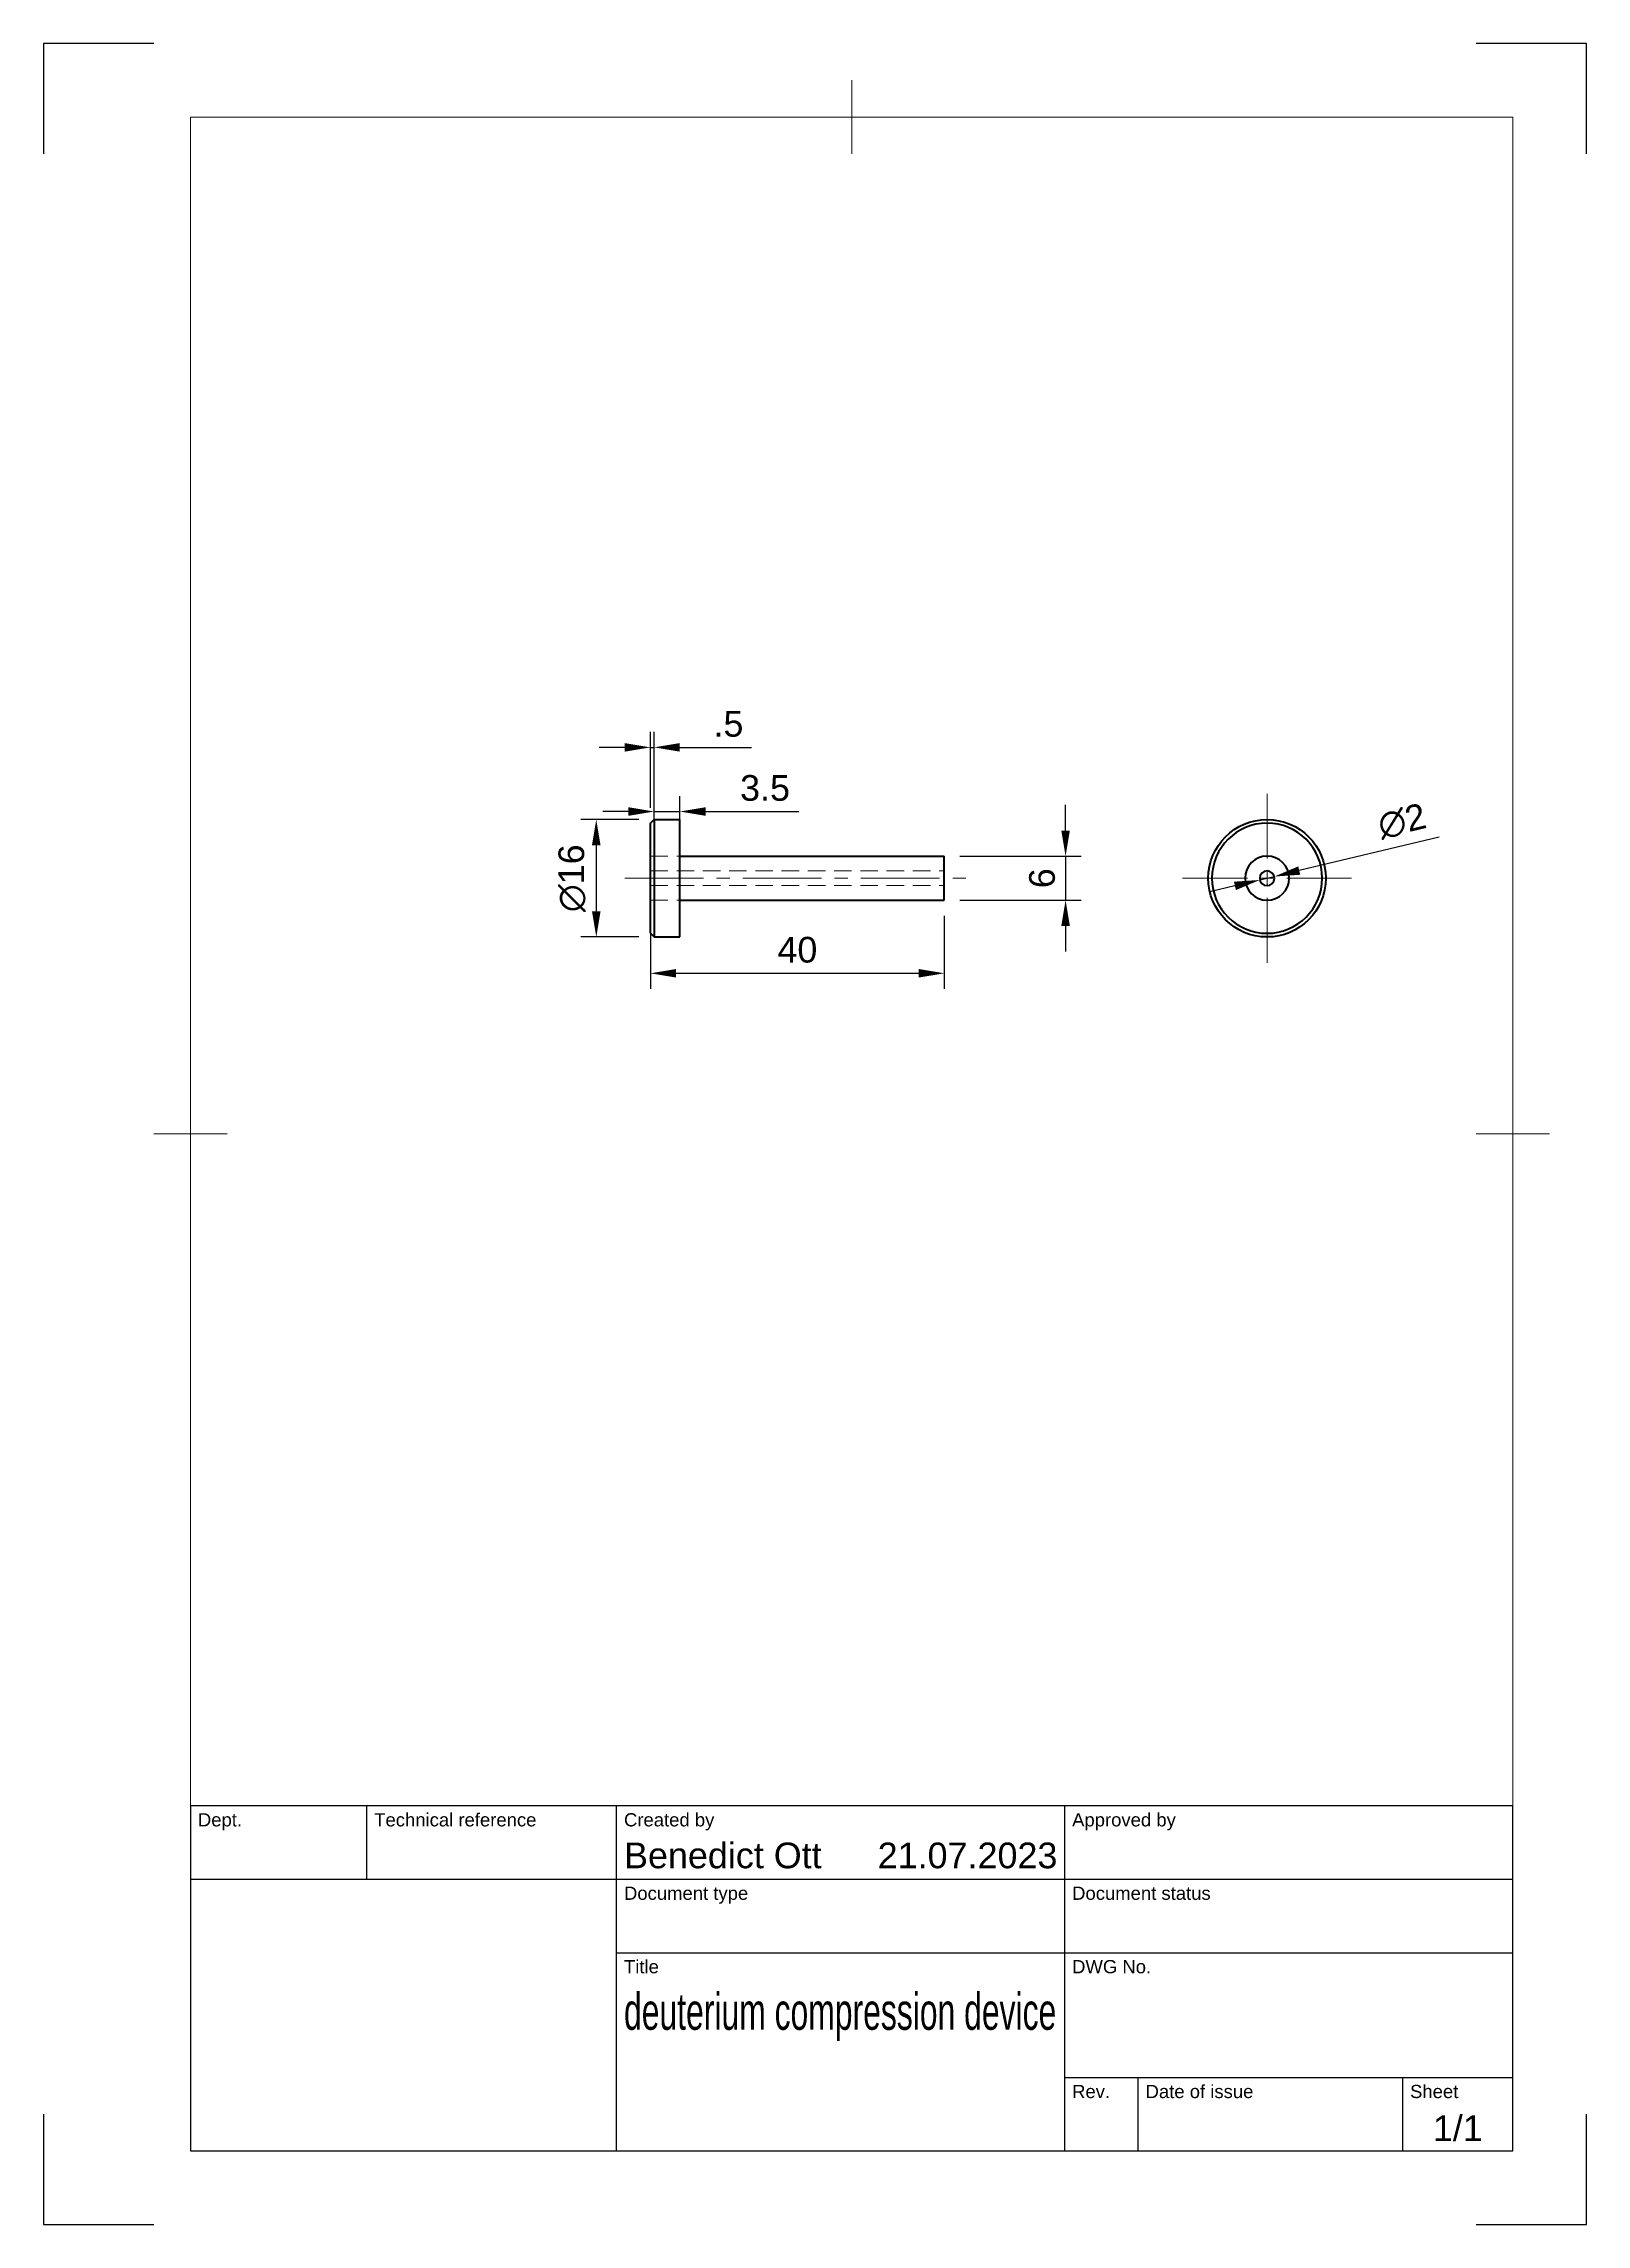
# Model space of a CAD drawing. Header units: millimetres. Extents: x 0 to 210, y 0 to 297.
import ezdxf
from ezdxf.enums import TextEntityAlignment as Align

# ---------------------------------------------------------------- set-up
doc = ezdxf.new("R2010")
doc.units = ezdxf.units.MM
doc.header["$LTSCALE"] = 0.75
doc.linetypes.add('CENTER2', pattern=[28.575, 19.05, -3.175, 3.175, -3.175])
doc.linetypes.add('HIDDEN2', pattern=[4.7625, 3.175, -1.5875])
for name, color, linetype, lineweight in [('BORDER', 7, 'Continuous', 18), ('FD_Dimensions', 7, 'Continuous', 18), ('Hidden', 7, 'HIDDEN2', 18), ('Smart Centers', 7, 'CENTER2', 18), ('TITLEBLOCK', 7, 'Continuous', 25), ('Visible', 7, 'Continuous', 35)]:
    doc.layers.add(name, color=color, linetype=linetype, lineweight=lineweight)
doc.styles.add('FusionTitle', font='arial.ttf')
doc.styles.get("Standard").update_dxf_attribs({"font": 'arial.ttf'})
doc.dimstyles.new('Dim-ISO-25', dxfattribs={"dimtxt": 3.5, "dimasz": 3.5, "dimexe": 2.1, "dimexo": 2.1, "dimgap": 1.4, "dimtad": 1, "dimzin": 12, "dimdsep": 46, "dimtxsty": 'Standard', "dimcen": 0, "dimazin": 3, "dimtp": 0.1, "dimtm": 0.1, "dimtfac": 0.714286, "dimtmove": 0, "dimatfit": 3, "dimfxl": 1, "dimtzin": 12, "dimarcsym": 0})

# ---------------------------------------------------------------- blocks, each defined once
blk = doc.blocks.new('ISO_A4(P)_SHEET')
at = {"layer": 'BORDER'}
for p, q in [((110, 292), (110, 282)), ((200, 287), (20, 287)), ((20, 287), (20, 10)), ((200, 287), (200, 10)), ((15, 148.5), (25, 148.5)), ((205, 148.5), (195, 148.5)), ((20, 10), (200, 10))]:
    blk.add_line(p, q, dxfattribs=at)
at = {"layer": 'Defpoints'}
for p, q in [((15, 297), (0, 297)), ((0, 297), (0, 282)), ((210, 297), (195, 297)), ((210, 282), (210, 297)), ((0, 15), (0, 0)), ((210, 0), (210, 15)), ((0, 0), (15, 0)), ((195, 0), (210, 0))]:
    blk.add_line(p, q, dxfattribs=at)
blk = doc.blocks.new('ISO_TITLEBLOCK')
at = {"layer": 'TITLEBLOCK'}
for p, q in [((0, 47), (-180, 47)), ((-180, 47), (-180, 0)), ((-156, 37), (-156, 47)), ((-122, 0), (-122, 47)), ((-61, 0), (-61, 47)), ((0, 0), (0, 47)), ((-180, 37), (0, 37)), ((-122, 27), (0, 27)), ((-61, 10), (0, 10)), ((-51, 0), (-51, 10)), ((-15, 0), (-15, 10)), ((-180, 0), (0, 0))]:
    blk.add_line(p, q, dxfattribs=at)
at = {"layer": 'TITLEBLOCK', "style": 'FusionTitle'}
for s, p in [('Dept.', (-179, 46)), ('Technical reference', (-155, 46)), ('Created by', (-121, 46)), ('Approved by', (-60, 46)), ('Document type', (-121, 36)), ('Document status', (-60, 36)), ('Title', (-121, 26)), ('DWG No.', (-60, 26)), ('Rev.', (-60, 9)), ('Date of issue', (-50, 9)), ('Sheet', (-14, 9))]:
    blk.add_text(s, height=1.8, dxfattribs=at).set_placement(p, align=Align.TOP_LEFT)
for tag, height, p in [('DEPT', 3.5, (-179, 42)), ('TECHNICAL_REFERENCE', 3.5, (-155, 42)), ('CREATED_BY', 3.5, (-121, 42)), ('APPROVED_BY', 3.5, (-60, 42)), ('DOCUMENT_TYPE', 3.5, (-121, 32)), ('DOCUMENT_STATUS', 3.5, (-60, 32)), ('TITLE_1', 5, (-121, 21.5)), ('TITLE_2', 5, (-121, 14)), ('TITLE_3', 5, (-121, 6.5)), ('DATE_OF_ISSUE', 3.5, (-50, 5))]:
    blk.add_attdef(tag, text='', height=height, dxfattribs=at).set_placement(p, align=Align.TOP_LEFT)
for tag, p in [('CREATED_DATE', (-62, 42)), ('APPROVED_DATE', (-0.99, 42))]:
    blk.add_attdef(tag, text='', height=3.5, dxfattribs=at).set_placement(p, align=Align.TOP_RIGHT)
for tag, height, p in [('DRAWING_NUMBER', 5, (-30.5, 19.75)), ('REV', 3.5, (-56, 4.85)), ('SHEET', 3.5, (-7.5, 4.85))]:
    blk.add_attdef(tag, text='', height=height, dxfattribs=at).set_placement(p, align=Align.TOP_CENTER)
blk = doc.blocks.new('*U5')
at = {"layer": 'Smart Centers', "color": 0, "ltscale": 0.75, "transparency": 16777216}
blk.add_line((-23.5, 0), (23.5, 0), dxfattribs=at)
blk = doc.blocks.new('*U6')
at = {"layer": 'Smart Centers', "color": 0, "ltscale": 0.75, "transparency": 16777216}
for p, q in [((0, 2.678906), (0, 11.5)), ((-11.5, 0), (-2.678906, 0)), ((2.678906, 0), (11.5, 0)), ((0, -11.5), (0, -2.678906))]:
    blk.add_line(p, q, dxfattribs=at)
at = {"layer": 'Smart Centers', "color": 0, "linetype": 'Continuous', "ltscale": 0.75, "transparency": 16777216}
for p, q in [((-0.892969, 0), (0.892969, 0)), ((0, -0.892969), (0, 0.892969))]:
    blk.add_line(p, q, dxfattribs=at)
blk = doc.blocks.new('*D13')
at = {"layer": 'Defpoints', "color": 0, "transparency": 16777216}
for p in [(83.100279, 201.154025), (82.600279, 190.832169), (83.100279, 191.332169)]:
    blk.add_point(p, dxfattribs=at)
at = {"layer": 'FD_Dimensions', "color": 0, "lineweight": -2, "transparency": 16777216}
for p, q in [((82.600279, 192.932169), (82.600279, 203.254025)), ((83.100279, 193.432169), (83.100279, 203.254025)), ((79.100279, 201.154025), (75.600279, 201.154025)), ((82.600279, 201.154025), (83.100279, 201.154025)), ((86.600279, 201.154025), (96.338205, 201.154025))]:
    blk.add_line(p, q, dxfattribs=at)
at = {"layer": 'FD_Dimensions', "color": 0, "transparency": 16777216}
for points in [[(79.100279, 201.737358), (79.100279, 200.570692), (82.600279, 201.154025)], [(86.600279, 201.737358), (86.600279, 200.570692), (83.100279, 201.154025)]]:
    blk.add_solid(points, dxfattribs=at)
at = {"layer": 'FD_Dimensions', "color": 0, "transparency": 16777216, "insert": (93.219242, 204.333868), "char_height": 3.5, "attachment_point": 5}
blk.add_mtext('.5', dxfattribs=at)
blk = doc.blocks.new('*D14')
at = {"layer": 'Defpoints', "color": 0, "transparency": 16777216}
for p in [(83.100279, 191.332169), (75.224243, 175.332169), (83.100279, 175.332169)]:
    blk.add_point(p, dxfattribs=at)
at = {"layer": 'FD_Dimensions', "color": 0, "lineweight": -2, "transparency": 16777216}
for p, q in [((81.000279, 191.332169), (73.124243, 191.332169)), ((75.224243, 187.832169), (75.224243, 178.832169)), ((81.000279, 175.332169), (73.124243, 175.332169))]:
    blk.add_line(p, q, dxfattribs=at)
at = {"layer": 'FD_Dimensions', "color": 0, "transparency": 16777216}
for points in [[(74.64091, 187.832169), (75.807576, 187.832169), (75.224243, 191.332169)], [(74.64091, 178.832169), (75.807576, 178.832169), (75.224243, 175.332169)]]:
    blk.add_solid(points, dxfattribs=at)
at = {"layer": 'FD_Dimensions', "color": 0, "transparency": 16777216, "insert": (71.939352, 183.332169), "char_height": 3.5, "attachment_point": 5, "rotation": 90}
blk.add_mtext('∅16', dxfattribs=at)
blk = doc.blocks.new('*D15')
at = {"layer": 'Defpoints', "color": 0, "transparency": 16777216}
for p in [(122.600279, 186.332169), (122.600279, 180.332169), (139.109515, 180.332169)]:
    blk.add_point(p, dxfattribs=at)
at = {"layer": 'FD_Dimensions', "color": 0, "lineweight": -2, "transparency": 16777216}
for p, q in [((139.109515, 189.832169), (139.109515, 193.332169)), ((124.700279, 186.332169), (141.209515, 186.332169)), ((139.109515, 186.332169), (139.109515, 180.332169)), ((124.700279, 180.332169), (141.209515, 180.332169)), ((139.109515, 176.832169), (139.109515, 173.332169))]:
    blk.add_line(p, q, dxfattribs=at)
at = {"layer": 'FD_Dimensions', "color": 0, "transparency": 16777216}
for points in [[(138.526182, 189.832169), (139.692848, 189.832169), (139.109515, 186.332169)], [(138.526182, 176.832169), (139.692848, 176.832169), (139.109515, 180.332169)]]:
    blk.add_solid(points, dxfattribs=at)
at = {"layer": 'FD_Dimensions', "color": 0, "transparency": 16777216, "insert": (135.92251, 183.332169), "char_height": 3.5, "attachment_point": 5, "rotation": 90}
blk.add_mtext('6', dxfattribs=at)
blk = doc.blocks.new('*D16')
at = {"layer": 'Defpoints', "color": 0, "transparency": 16777216}
for p in [(165.565359, 183.10072), (167.511053, 183.563618)]:
    blk.add_point(p, dxfattribs=at)
at = {"layer": 'FD_Dimensions', "color": 0, "lineweight": -2, "transparency": 16777216}
for p, q in [((189.979568, 188.909088), (170.916017, 184.373691)), ((162.160395, 182.290647), (158.755431, 181.480574)), ((165.565359, 183.10072), (167.511053, 183.563618))]:
    blk.add_line(p, q, dxfattribs=at)
at = {"layer": 'FD_Dimensions', "color": 0, "transparency": 16777216}
for points in [[(170.781005, 184.941185), (171.05103, 183.806197), (167.511053, 183.563618)], [(162.025383, 182.858141), (162.295407, 181.723153), (165.565359, 183.10072)]]:
    blk.add_solid(points, dxfattribs=at)
at = {"layer": 'FD_Dimensions', "color": 0, "transparency": 16777216, "insert": (184.906405, 191.07871), "char_height": 3.5, "attachment_point": 5, "rotation": 13.38239596}
blk.add_mtext('∅2', dxfattribs=at)
blk = doc.blocks.new('*D17')
at = {"layer": 'Defpoints', "color": 0, "transparency": 16777216}
for p in [(82.600279, 180.332169), (122.600279, 180.332169), (122.600279, 170.387306)]:
    blk.add_point(p, dxfattribs=at)
at = {"layer": 'FD_Dimensions', "color": 0, "lineweight": -2, "transparency": 16777216}
for p, q in [((82.600279, 178.232169), (82.600279, 168.287306)), ((122.600279, 178.232169), (122.600279, 168.287306)), ((86.100279, 170.387306), (119.100279, 170.387306))]:
    blk.add_line(p, q, dxfattribs=at)
at = {"layer": 'FD_Dimensions', "color": 0, "transparency": 16777216}
for points in [[(86.100279, 170.970639), (86.100279, 169.803972), (82.600279, 170.387306)], [(119.100279, 170.970639), (119.100279, 169.803972), (122.600279, 170.387306)]]:
    blk.add_solid(points, dxfattribs=at)
at = {"layer": 'FD_Dimensions', "color": 0, "transparency": 16777216, "insert": (102.600279, 173.574311), "char_height": 3.5, "attachment_point": 5}
blk.add_mtext('40', dxfattribs=at)
blk = doc.blocks.new('*D18')
at = {"layer": 'Defpoints', "color": 0, "transparency": 16777216}
for p in [(86.600279, 192.418942), (83.100279, 175.332169), (86.600279, 175.332169)]:
    blk.add_point(p, dxfattribs=at)
at = {"layer": 'FD_Dimensions', "color": 0, "lineweight": -2, "transparency": 16777216}
for p, q in [((83.100279, 177.432169), (83.100279, 194.518942)), ((86.600279, 177.432169), (86.600279, 194.518942)), ((79.600279, 192.418942), (76.100279, 192.418942)), ((83.100279, 192.418942), (86.600279, 192.418942)), ((90.100279, 192.418942), (102.796254, 192.418942))]:
    blk.add_line(p, q, dxfattribs=at)
at = {"layer": 'FD_Dimensions', "color": 0, "transparency": 16777216}
for points in [[(79.600279, 193.002275), (79.600279, 191.835609), (83.100279, 192.418942)], [(90.100279, 193.002275), (90.100279, 191.835609), (86.600279, 192.418942)]]:
    blk.add_solid(points, dxfattribs=at)
at = {"layer": 'FD_Dimensions', "color": 0, "transparency": 16777216, "insert": (98.198267, 195.607141), "char_height": 3.5, "attachment_point": 5}
blk.add_mtext('3.5', dxfattribs=at)

msp = doc.modelspace()

# ---------------------------------------------------------------- linework, layer by layer
at = {"layer": 'Hidden'}
for p, q in [((82.600279, 186.332169), (86.600279, 186.332169)), ((82.600279, 186.332169), (86.600279, 186.332169)), ((82.600279, 184.332169), (122.600279, 184.332169)), ((82.600279, 182.332169), (122.600279, 182.332169)), ((82.600279, 180.332169), (86.600279, 180.332169)), ((82.600279, 180.332169), (86.600279, 180.332169))]:
    msp.add_line(p, q, dxfattribs=at)
at = {"layer": 'Visible'}
for p, q in [((82.600279, 190.832169), (83.100279, 191.332169)), ((82.600279, 175.832169), (82.600279, 190.832169)), ((83.100279, 191.332169), (83.100279, 175.332169)), ((83.100279, 191.332169), (86.600279, 191.332169)), ((86.600279, 175.332169), (86.600279, 191.332169)), ((86.600279, 186.332169), (122.600279, 186.332169)), ((122.600279, 180.332169), (122.600279, 186.332169)), ((86.600279, 180.332169), (122.600279, 180.332169)), ((82.600279, 175.832169), (83.100279, 175.332169)), ((83.100279, 175.332169), (86.600279, 175.332169))]:
    msp.add_line(p, q, dxfattribs=at)
msp.add_circle((166.538206, 183.332169), 8, dxfattribs=at)
at = {"layer": 'Visible', "extrusion": (0, -2e-16, -1)}
for radius in [7.5, 3, 3, 1]:
    msp.add_circle((-166.538206, 183.332169), radius, dxfattribs=at)

# ---------------------------------------------------------------- block references
at = {"layer": 'BORDER'}
msp.add_blockref('ISO_A4(P)_SHEET', (0, 0), dxfattribs=at)
at = {"layer": 'Smart Centers', "ltscale": 0.75}
for name, p in [('*U6', (166.538206, 183.332169)), ('*U5', (102.600279, 183.332169))]:
    msp.add_blockref(name, p, dxfattribs=at)
at = {"layer": 'TITLEBLOCK'}
ref = msp.add_blockref('ISO_TITLEBLOCK', (200, 10), dxfattribs=at)
ref.add_attrib('CREATED_DATE', '21.07.2023', dxfattribs={"height": 3.5, "style": 'FusionTitle'}).set_placement((138, 52), align=Align.TOP_RIGHT)
ref.add_attrib('SHEET', '1/1', dxfattribs={"height": 3.5, "style": 'FusionTitle'}).set_placement((192.5, 14.85), align=Align.TOP_CENTER)
ref.add_attrib('TITLE_1', 'deuterium compression device', dxfattribs={"height": 5, "style": 'FusionTitle', "width": 0.621245}).set_placement((79, 31.5), align=Align.TOP_LEFT)
ref.add_attrib('CREATED_BY', 'Benedict Ott', dxfattribs={"height": 3.5, "style": 'FusionTitle'}).set_placement((79, 52), align=Align.TOP_LEFT)

# ---------------------------------------------------------------- dimensions: what is measured, and where the dimension line sits
at = {"layer": 'FD_Dimensions'}
dim = msp.add_linear_dim(base=(83.100279, 201.154025), p1=(82.600279, 190.832169), p2=(83.100279, 191.332169), angle=180, dimstyle='Dim-ISO-25', override={"dimlfac": 1}, dxfattribs=at)
dim.commit()
dim.dimension.update_dxf_attribs({"geometry": '*D13', "text_midpoint": (93.219242, 201.154025), "dimtype": 160})
for p1, p2, distance, picture, middle in [((83.100279, 175.332169), (86.600279, 175.332169), 17.086773, '*D18', (98.198267, 195.607141)), ((82.600279, 180.332169), (122.600279, 180.332169), -9.944863, '*D17', (102.600279, 173.574311))]:
    dim = msp.add_aligned_dim(p1=p1, p2=p2, distance=distance, dimstyle='Dim-ISO-25', override={"dimlfac": 1, "dimclrd": 0, "dimclre": 0}, dxfattribs=at)
    dim.commit()
    dim.dimension.update_dxf_attribs({"geometry": picture, "text_midpoint": middle})
dim = msp.add_linear_dim(base=(139.109515, 180.332169), p1=(122.600279, 186.332169), p2=(122.600279, 180.332169), angle=90, dimstyle='Dim-ISO-25', override={"dimlfac": 1, "dimclrd": 0, "dimclre": 0}, dxfattribs=at)
dim.commit()
dim.dimension.update_dxf_attribs({"geometry": '*D15', "text_midpoint": (135.92251, 183.332169)})
dim = msp.add_diameter_dim_2p(p1=(165.565359, 183.10072), p2=(167.511053, 183.563618), dimstyle='Dim-ISO-25', override={"dimlfac": 1, "dimclrd": 0, "dimclre": 0}, dxfattribs=at)
dim.commit()
dim.dimension.update_dxf_attribs({"geometry": '*D16', "text_midpoint": (185.666691, 187.883014), "dimtype": 163})
dim = msp.add_linear_dim(base=(75.224243, 175.332169), p1=(83.100279, 191.332169), p2=(83.100279, 175.332169), angle=270, text='∅<>', dimstyle='Dim-ISO-25', override={"dimlfac": 1}, dxfattribs=at)
dim.commit()
dim.dimension.update_dxf_attribs({"geometry": '*D14', "text_midpoint": (75.224243, 183.332169), "dimtype": 161})

doc.saveas('drawing.dxf')
